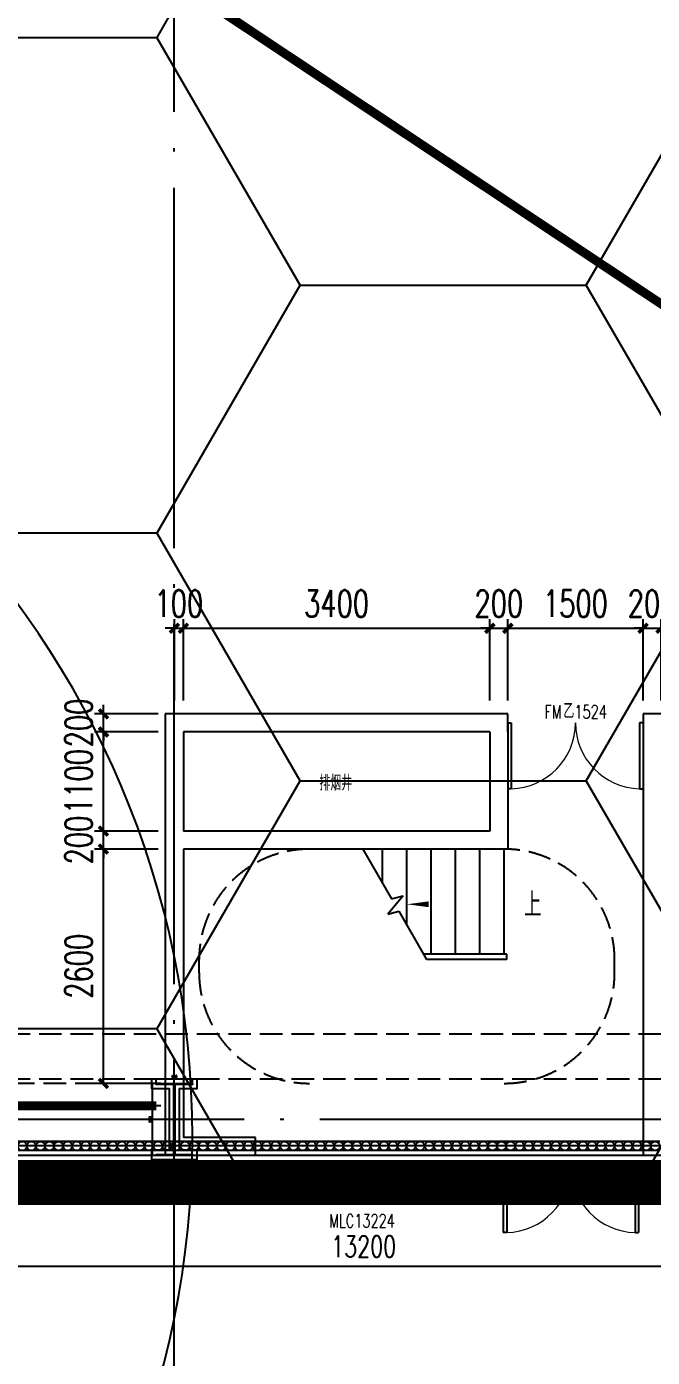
# Model space of a CAD drawing. Extents: x -821772 to -21949, y 506164 to 1049594.
# Drawn here: x -274493 to -267550, y 546279 to 561047 of the extents above; entities that cross this region are included whole.
import ezdxf
from ezdxf.xclip import XClip

# ---------------------------------------------------------------- set-up
doc = ezdxf.new("R2010")
doc.units = 0
doc.header["$LTSCALE"] = 1000
doc.header["$MEASUREMENT"] = 0
doc.header["$XCLIPFRAME"] = 2
for name, pattern in [('10平面20250807_t3$0$CENTER', [2, 1.25, -0.25, 0.25, -0.25]), ('10平面20250807_t3$0$DASH', [0.35, 0.25, -0.1]), ('10平面20250807_t3$0$DOTE', [2.42, 2, -0.2, 0.02, -0.2]), ('ACAD_ISO04W100', [30.5, 24, -3, 0.5, -3]), ('DASH', [0.35, 0.25, -0.1])]:
    doc.linetypes.add(name, pattern=pattern)
doc.layers.get('Defpoints').update_dxf_attribs({"color": 210})
for name, color, linetype, lineweight in [('1-防火分区线', 201, 'DASH', 50), ('10平面20250807_t3$0$柱间支撑', 8, '10平面20250807_t3$0$CENTER', 0), ('s疏散距离', 1, 'ACAD_ISO04W100', 18)]:
    doc.layers.add(name, color=color, linetype=linetype, lineweight=lineweight)
for name, color, linetype in [('10平面20250807_t3$0$A-AXIS-DOTE', 8, '10平面20250807_t3$0$DOTE'), ('10平面20250807_t3$0$A-AXIS-DP', 8, 'Continuous'), ('10平面20250807_t3$0$A-HATCH-2', 8, 'Continuous'), ('10平面20250807_t3$0$A-HRAIL', 8, 'Continuous'), ('10平面20250807_t3$0$A-LIN-V', 8, 'Continuous'), ('10平面20250807_t3$0$A-SFCE', 8, 'Continuous'), ('10平面20250807_t3$0$A-WINDOW', 8, 'Continuous'), ('10平面20250807_t3$0$AS-COLN', 8, 'Continuous'), ('10平面20250807_t3$0$AS-WALL', 8, 'Continuous'), ('10平面20250807_t3$0$AS-结构边线层', 8, 'Continuous'), ('10平面20250807_t3$0$DIM_SYMB', 8, 'Continuous'), ('10平面20250807_t3$0$DOOR_FIRE_TEXT', 8, 'Continuous'), ('10平面20250807_t3$0$PUB_TEXT', 8, 'Continuous'), ('10平面20250807_t3$0$SB_ZF消火栓', 10, 'Continuous'), ('10平面20250807_t3$0$SB_ZF消火栓M', 10, 'Continuous'), ('10平面20250807_t3$0$建-窗', 8, 'Continuous'), ('10平面20250807_t3$0$建-门窗编号', 8, 'Continuous'), ('PUB_HATCH', 8, 'Continuous')]:
    doc.layers.add(name, color=color, linetype=linetype)
doc.layers.add('10平面20250807_t3$0$A-加建区域', color=8, linetype='Continuous', plot=False)
doc.styles.add('10平面20250807_t3$0$_TCH_DIM', font='SIMPLEX', dxfattribs={"bigfont": 'GBCBIG'})
doc.styles.add('10平面20250807_t3$0$_TCH_DIM_T3', font='SIMPLEX', dxfattribs={"width": 0.705882, "bigfont": 'GBCBIG'})
doc.styles.add('10平面20250807_t3$0$_TCH_WINDOW', font='SIMPLEX', dxfattribs={"height": 3.5, "bigfont": 'GBCBIG'})
doc.styles.add('10平面20250807_t3$0$A-WIN-LABEL', font='SIMPLEX', dxfattribs={"bigfont": 'GBCBIG'})
doc.dimstyles.new('10平面20250807_t3$0$_TCH_ARCH&&10', dxfattribs={"dimtxt": 29.75, "dimasz": 10, "dimexe": 10, "dimexo": 10, "dimgap": 12.625, "dimtad": 1, "dimdec": 0, "dimzin": 0, "dimdsep": 46, "dimtxsty": '10平面20250807_t3$0$_TCH_DIM_T3', "dimblk": '10平面20250807_t3$0$_ArchTick', "dimcen": 0.09, "dimclrt": 7, "dimazin": 2, "dimtfac": 1, "dimtdec": 0, "dimtix": 1, "dimtmove": 2, "dimatfit": 3, "dimfxl": 0, "dimtolj": 1, "dimtzin": 0, "dimarcsym": 0})
doc.dimstyles.new('10平面20250807_t3$0$_TCH_ARCH&&100', dxfattribs={"dimtxt": 297.5, "dimasz": 100, "dimexe": 100, "dimexo": 100, "dimgap": 126.25, "dimtad": 1, "dimdec": 0, "dimzin": 0, "dimdsep": 46, "dimtxsty": '10平面20250807_t3$0$_TCH_DIM_T3', "dimblk": '10平面20250807_t3$0$_ArchTick', "dimcen": 0.09, "dimclrt": 7, "dimazin": 2, "dimtfac": 1, "dimtdec": 0, "dimtix": 1, "dimtmove": 2, "dimatfit": 3, "dimfxl": 0, "dimtolj": 1, "dimtzin": 0, "dimarcsym": 0})
doc.dimstyles.new('10平面20250807_t3$0$_TCH_ARCH&&80', dxfattribs={"dimtxt": 238, "dimasz": 80, "dimexe": 80, "dimexo": 80, "dimgap": 101, "dimtad": 1, "dimdec": 0, "dimzin": 0, "dimdsep": 46, "dimtxsty": '10平面20250807_t3$0$_TCH_DIM_T3', "dimblk": '10平面20250807_t3$0$_ArchTick', "dimcen": 0.09, "dimclrt": 7, "dimazin": 2, "dimtfac": 1, "dimtdec": 0, "dimtix": 1, "dimtmove": 2, "dimatfit": 3, "dimfxl": 0, "dimtolj": 1, "dimtzin": 0, "dimarcsym": 0})

# ---------------------------------------------------------------- blocks, each defined once
blk = doc.blocks.new('10平面20250807_t3$0$dote')
at = {"layer": '10平面20250807_t3$0$A-AXIS-DOTE', "ltscale": 2}
for p, q in [((-52117.8, -264080), (-52117.8, -75950)), ((98696.4, -255900), (-97273.6, -255900))]:
    blk.add_line(p, q, dxfattribs=at)
blk = doc.blocks.new('10平面20250807_t3$0$43243')
at = {"layer": '10平面20250807_t3$0$AS-结构边线层'}
blk.add_lwpolyline([(-263994, 621290), (-277514, 621290), (-277514, 621120), (-279354, 621120), (-279354, 620570), (-281454, 620570), (-281454, 621120), (-295987, 621120), (-313454, 567286), (-313454, 548520), (-281454, 548520), (-281454, 549070), (-279354, 549070), (-279354, 548520), (-277514, 548520), (-277514, 548350), (-263994, 548350)], dxfattribs=at)
blk = doc.blocks.new('10平面20250807_t3$0$3243243')
at = {"layer": '10平面20250807_t3$0$A-SFCE', "color": 2, "linetype": '10平面20250807_t3$0$DASH'}
for p, q in [((-273004.2, 549319.9), (-281704.2, 549319.9)), ((-273004.2, 549069.9), (-281704.2, 549069.9))]:
    blk.add_line(p, q, dxfattribs=at)
blk = doc.blocks.new('10平面20250807_t3$0$4324324')
at = {"layer": '10平面20250807_t3$0$A-HATCH-2', "linetype": '10平面20250807_t3$0$DASH'}
for p, q in [((-312854.2, 549870), (-138054.2, 549870)), ((-312854.2, 549370), (-138054.2, 549370))]:
    blk.add_line(p, q, dxfattribs=at)
blk = doc.blocks.new('10平面20250807_t3$0$_ArchTick')
at = {"color": 0, "linetype": 'ByBlock', "const_width": 0.4}
blk.add_lwpolyline([(-0.5, -0.5), (0.5, 0.5)], dxfattribs=at)
blk = doc.blocks.new('*D10492')
at = {"layer": '10平面20250807_t3$0$A-AXIS-DP', "color": 0, "lineweight": -2}
for p, q in [((-165054, 621030), (-165054, 621079)), ((-165054, 621069), (-164654, 621069)), ((-164654, 621030), (-164654, 621079))]:
    blk.add_line(p, q, dxfattribs=at)
at = {"layer": 'Defpoints', "color": 0}
for p in [(-165054, 621020), (-164654, 621069), (-164654, 621020)]:
    blk.add_point(p, dxfattribs=at)
at = {"layer": '10平面20250807_t3$0$A-AXIS-DP', "color": 0, "lineweight": -2, "xscale": 10, "yscale": 10, "zscale": 10, "rotation": 180}
blk.add_blockref('10平面20250807_t3$0$_ArchTick', (-165054, 621069), dxfattribs=at)
at = {"layer": '10平面20250807_t3$0$A-AXIS-DP', "color": 0, "lineweight": -2, "xscale": 10, "yscale": 10, "zscale": 10}
blk.add_blockref('10平面20250807_t3$0$_ArchTick', (-164654, 621069), dxfattribs=at)
at = {"layer": '10平面20250807_t3$0$A-AXIS-DP', "color": 7, "insert": (-164854, 621096), "char_height": 29.8, "attachment_point": 5, "style": '10平面20250807_t3$0$_TCH_DIM_T3'}
blk.add_mtext('\\A1;400', dxfattribs=at)
blk = doc.blocks.new('*D10493')
at = {"layer": '10平面20250807_t3$0$A-AXIS-DP', "color": 0, "lineweight": -2}
for p, q in [((-165064, 621020), (-165105, 621020)), ((-165095, 620220), (-165095, 621020)), ((-165064, 620220), (-165105, 620220))]:
    blk.add_line(p, q, dxfattribs=at)
at = {"layer": 'Defpoints', "color": 0}
for p in [(-165095, 621020), (-165054, 621020), (-165054, 620220)]:
    blk.add_point(p, dxfattribs=at)
at = {"layer": '10平面20250807_t3$0$A-AXIS-DP', "color": 0, "lineweight": -2, "xscale": 10, "yscale": 10, "zscale": 10}
for p, rotation in [((-165095, 621020), 90), ((-165095, 620220), 270)]:
    blk.add_blockref('10平面20250807_t3$0$_ArchTick', p, dxfattribs=dict(at, rotation=rotation))
at = {"layer": '10平面20250807_t3$0$A-AXIS-DP', "color": 7, "insert": (-165123, 620620), "char_height": 29.8, "attachment_point": 5, "rotation": 90, "style": '10平面20250807_t3$0$_TCH_DIM_T3'}
blk.add_mtext('\\A1;800', dxfattribs=at)
blk = doc.blocks.new('10平面20250807_t3$0$$DorLib2D$00000002')
for p, q in [((-0.5, 0), (-0.5, 0.4875)), ((-0.475, 0.4875), (-0.5, 0.4875)), ((-0.475, 0), (-0.475, 0.4875)), ((0.475, 0), (0.475, 0.4875)), ((0.475, 0.4875), (0.5, 0.4875)), ((0.5, 0), (0.5, 0.4875)), ((-0.5, 0), (-0.475, 0)), ((0.5, 0), (0.475, 0))]:
    blk.add_line(p, q)
at = {"lineweight": 13}
for centre, start, end in [((-0.4875, 0), 0, 88.53072), ((0.4875, 0), 91.46928, 180)]:
    blk.add_arc(centre, 0.4875, start, end, dxfattribs=at)
blk = doc.blocks.new('*D11032')
at = {"layer": '10平面20250807_t3$0$A-加建区域', "color": 0, "lineweight": -2}
for p, q in [((-272854, 553570), (-272854, 554470)), ((-272754, 553570), (-272754, 554470)), ((-272854, 554370), (-272954, 554370)), ((-272854, 554370), (-272754, 554370)), ((-272754, 554370), (-272654, 554370))]:
    blk.add_line(p, q, dxfattribs=at)
at = {"layer": 'Defpoints', "color": 0}
for p in [(-272754, 554370), (-272854, 553470), (-272754, 553470)]:
    blk.add_point(p, dxfattribs=at)
at = {"layer": '10平面20250807_t3$0$A-加建区域', "color": 0, "lineweight": -2, "xscale": 100, "yscale": 100, "zscale": 100}
blk.add_blockref('10平面20250807_t3$0$_ArchTick', (-272854, 554370), dxfattribs=at)
at = {"layer": '10平面20250807_t3$0$A-加建区域', "color": 0, "lineweight": -2, "xscale": 100, "yscale": 100, "zscale": 100, "rotation": 180}
blk.add_blockref('10平面20250807_t3$0$_ArchTick', (-272754, 554370), dxfattribs=at)
at = {"layer": '10平面20250807_t3$0$A-加建区域', "color": 7, "insert": (-272804, 554645), "char_height": 297.5, "attachment_point": 5, "style": '10平面20250807_t3$0$_TCH_DIM_T3'}
blk.add_mtext('\\A1;100', dxfattribs=at)
blk = doc.blocks.new('*D11033')
at = {"layer": '10平面20250807_t3$0$A-加建区域', "color": 0, "lineweight": -2}
for p, q in [((-272754, 553570), (-272754, 554470)), ((-269354, 553570), (-269354, 554470)), ((-272754, 554370), (-269354, 554370))]:
    blk.add_line(p, q, dxfattribs=at)
at = {"layer": 'Defpoints', "color": 0}
for p in [(-269354, 554370), (-272754, 553470), (-269354, 553470)]:
    blk.add_point(p, dxfattribs=at)
at = {"layer": '10平面20250807_t3$0$A-加建区域', "color": 0, "lineweight": -2, "xscale": 100, "yscale": 100, "zscale": 100, "rotation": 180}
blk.add_blockref('10平面20250807_t3$0$_ArchTick', (-272754, 554370), dxfattribs=at)
at = {"layer": '10平面20250807_t3$0$A-加建区域', "color": 0, "lineweight": -2, "xscale": 100, "yscale": 100, "zscale": 100}
blk.add_blockref('10平面20250807_t3$0$_ArchTick', (-269354, 554370), dxfattribs=at)
at = {"layer": '10平面20250807_t3$0$A-加建区域', "color": 7, "insert": (-271054, 554645), "char_height": 297.5, "attachment_point": 5, "style": '10平面20250807_t3$0$_TCH_DIM_T3'}
blk.add_mtext('\\A1;3400', dxfattribs=at)
blk = doc.blocks.new('*D11034')
at = {"layer": '10平面20250807_t3$0$A-加建区域', "color": 0, "lineweight": -2}
for p, q in [((-269354, 553570), (-269354, 554470)), ((-269154, 553570), (-269154, 554470)), ((-269354, 554370), (-269454, 554370)), ((-269354, 554370), (-269154, 554370)), ((-269154, 554370), (-269054, 554370))]:
    blk.add_line(p, q, dxfattribs=at)
at = {"layer": 'Defpoints', "color": 0}
for p in [(-269154, 554370), (-269354, 553470), (-269154, 553470)]:
    blk.add_point(p, dxfattribs=at)
at = {"layer": '10平面20250807_t3$0$A-加建区域', "color": 0, "lineweight": -2, "xscale": 100, "yscale": 100, "zscale": 100}
blk.add_blockref('10平面20250807_t3$0$_ArchTick', (-269354, 554370), dxfattribs=at)
at = {"layer": '10平面20250807_t3$0$A-加建区域', "color": 0, "lineweight": -2, "xscale": 100, "yscale": 100, "zscale": 100, "rotation": 180}
blk.add_blockref('10平面20250807_t3$0$_ArchTick', (-269154, 554370), dxfattribs=at)
at = {"layer": '10平面20250807_t3$0$A-加建区域', "color": 7, "insert": (-269254, 554645), "char_height": 297.5, "attachment_point": 5, "style": '10平面20250807_t3$0$_TCH_DIM_T3'}
blk.add_mtext('\\A1;200', dxfattribs=at)
blk = doc.blocks.new('*D11035')
at = {"layer": '10平面20250807_t3$0$A-加建区域', "color": 0, "lineweight": -2}
for p, q in [((-269154, 553570), (-269154, 554470)), ((-267654, 553570), (-267654, 554470)), ((-269154, 554370), (-267654, 554370))]:
    blk.add_line(p, q, dxfattribs=at)
at = {"layer": 'Defpoints', "color": 0}
for p in [(-267654, 554370), (-269154, 553470), (-267654, 553470)]:
    blk.add_point(p, dxfattribs=at)
at = {"layer": '10平面20250807_t3$0$A-加建区域', "color": 0, "lineweight": -2, "xscale": 100, "yscale": 100, "zscale": 100, "rotation": 180}
blk.add_blockref('10平面20250807_t3$0$_ArchTick', (-269154, 554370), dxfattribs=at)
at = {"layer": '10平面20250807_t3$0$A-加建区域', "color": 0, "lineweight": -2, "xscale": 100, "yscale": 100, "zscale": 100}
blk.add_blockref('10平面20250807_t3$0$_ArchTick', (-267654, 554370), dxfattribs=at)
at = {"layer": '10平面20250807_t3$0$A-加建区域', "color": 7, "insert": (-268404, 554645), "char_height": 297.5, "attachment_point": 5, "style": '10平面20250807_t3$0$_TCH_DIM_T3'}
blk.add_mtext('\\A1;1500', dxfattribs=at)
blk = doc.blocks.new('*D11036')
at = {"layer": '10平面20250807_t3$0$A-加建区域', "color": 0, "lineweight": -2}
for p, q in [((-267654, 553570), (-267654, 554470)), ((-267454, 553570), (-267454, 554470)), ((-267654, 554370), (-267754, 554370)), ((-267654, 554370), (-267454, 554370)), ((-267454, 554370), (-267354, 554370))]:
    blk.add_line(p, q, dxfattribs=at)
at = {"layer": 'Defpoints', "color": 0}
for p in [(-267454, 554370), (-267654, 553470), (-267454, 553470)]:
    blk.add_point(p, dxfattribs=at)
at = {"layer": '10平面20250807_t3$0$A-加建区域', "color": 0, "lineweight": -2, "xscale": 100, "yscale": 100, "zscale": 100}
blk.add_blockref('10平面20250807_t3$0$_ArchTick', (-267654, 554370), dxfattribs=at)
at = {"layer": '10平面20250807_t3$0$A-加建区域', "color": 0, "lineweight": -2, "xscale": 100, "yscale": 100, "zscale": 100, "rotation": 180}
blk.add_blockref('10平面20250807_t3$0$_ArchTick', (-267454, 554370), dxfattribs=at)
at = {"layer": '10平面20250807_t3$0$A-加建区域', "color": 7, "insert": (-267554, 554645), "char_height": 297.5, "attachment_point": 5, "style": '10平面20250807_t3$0$_TCH_DIM_T3'}
blk.add_mtext('\\A1;200', dxfattribs=at)
blk = doc.blocks.new('*D11039')
at = {"layer": '10平面20250807_t3$0$A-加建区域', "color": 0, "lineweight": -2}
for p, q in [((-273034, 551920), (-273740, 551920)), ((-273640, 549320), (-273640, 551920)), ((-273034, 549320), (-273740, 549320))]:
    blk.add_line(p, q, dxfattribs=at)
at = {"layer": 'Defpoints', "color": 0}
for p in [(-273640, 551920), (-272934, 551920), (-272934, 549320)]:
    blk.add_point(p, dxfattribs=at)
at = {"layer": '10平面20250807_t3$0$A-加建区域', "color": 0, "lineweight": -2, "xscale": 100, "yscale": 100, "zscale": 100}
for p, rotation in [((-273640, 551920), 90), ((-273640, 549320), 270)]:
    blk.add_blockref('10平面20250807_t3$0$_ArchTick', p, dxfattribs=dict(at, rotation=rotation))
at = {"layer": '10平面20250807_t3$0$A-加建区域', "color": 7, "insert": (-273915, 550620), "char_height": 297.5, "attachment_point": 5, "rotation": 90, "style": '10平面20250807_t3$0$_TCH_DIM_T3'}
blk.add_mtext('\\A1;2600', dxfattribs=at)
blk = doc.blocks.new('*D11040')
at = {"layer": '10平面20250807_t3$0$A-加建区域', "color": 0, "lineweight": -2}
for p, q in [((-273640, 552120), (-273640, 552220)), ((-273034, 552120), (-273740, 552120)), ((-273640, 551920), (-273640, 552120)), ((-273034, 551920), (-273740, 551920)), ((-273640, 551920), (-273640, 551820))]:
    blk.add_line(p, q, dxfattribs=at)
at = {"layer": 'Defpoints', "color": 0}
for p in [(-273640, 552120), (-272934, 552120), (-272934, 551920)]:
    blk.add_point(p, dxfattribs=at)
at = {"layer": '10平面20250807_t3$0$A-加建区域', "color": 0, "lineweight": -2, "xscale": 100, "yscale": 100, "zscale": 100}
for p, rotation in [((-273640, 552120), 270), ((-273640, 551920), 90)]:
    blk.add_blockref('10平面20250807_t3$0$_ArchTick', p, dxfattribs=dict(at, rotation=rotation))
at = {"layer": '10平面20250807_t3$0$A-加建区域', "color": 7, "insert": (-273915, 552020), "char_height": 297.5, "attachment_point": 5, "rotation": 90, "style": '10平面20250807_t3$0$_TCH_DIM_T3'}
blk.add_mtext('\\A1;200', dxfattribs=at)
blk = doc.blocks.new('*D11041')
at = {"layer": '10平面20250807_t3$0$A-加建区域', "color": 0, "lineweight": -2}
for p, q in [((-273034, 553220), (-273740, 553220)), ((-273640, 552120), (-273640, 553220)), ((-273034, 552120), (-273740, 552120))]:
    blk.add_line(p, q, dxfattribs=at)
at = {"layer": 'Defpoints', "color": 0}
for p in [(-273640, 553220), (-272934, 553220), (-272934, 552120)]:
    blk.add_point(p, dxfattribs=at)
at = {"layer": '10平面20250807_t3$0$A-加建区域', "color": 0, "lineweight": -2, "xscale": 100, "yscale": 100, "zscale": 100}
for p, rotation in [((-273640, 553220), 90), ((-273640, 552120), 270)]:
    blk.add_blockref('10平面20250807_t3$0$_ArchTick', p, dxfattribs=dict(at, rotation=rotation))
at = {"layer": '10平面20250807_t3$0$A-加建区域', "color": 7, "insert": (-273915, 552670), "char_height": 297.5, "attachment_point": 5, "rotation": 90, "style": '10平面20250807_t3$0$_TCH_DIM_T3'}
blk.add_mtext('\\A1;1100', dxfattribs=at)
blk = doc.blocks.new('*D11042')
at = {"layer": '10平面20250807_t3$0$A-加建区域', "color": 0, "lineweight": -2}
for p, q in [((-273640, 553420), (-273640, 553520)), ((-273034, 553420), (-273740, 553420)), ((-273640, 553220), (-273640, 553420)), ((-273034, 553220), (-273740, 553220)), ((-273640, 553220), (-273640, 553120))]:
    blk.add_line(p, q, dxfattribs=at)
at = {"layer": 'Defpoints', "color": 0}
for p in [(-273640, 553420), (-272934, 553420), (-272934, 553220)]:
    blk.add_point(p, dxfattribs=at)
at = {"layer": '10平面20250807_t3$0$A-加建区域', "color": 0, "lineweight": -2, "xscale": 100, "yscale": 100, "zscale": 100}
for p, rotation in [((-273640, 553420), 270), ((-273640, 553220), 90)]:
    blk.add_blockref('10平面20250807_t3$0$_ArchTick', p, dxfattribs=dict(at, rotation=rotation))
at = {"layer": '10平面20250807_t3$0$A-加建区域', "color": 7, "insert": (-273915, 553320), "char_height": 297.5, "attachment_point": 5, "rotation": 90, "style": '10平面20250807_t3$0$_TCH_DIM_T3'}
blk.add_mtext('\\A1;200', dxfattribs=at)
blk = doc.blocks.new('10平面20250807_t3$0$23124232432')
at = {"layer": '10平面20250807_t3$0$柱间支撑', "const_width": 100}
blk.add_lwpolyline([(-273054, 549070), (-281654, 549070)], dxfattribs=at)
blk = doc.blocks.new('10平面20250807_t3$0$99平面图例外参$0$$LinePat$圆环')
for points in [[(0, 150), (300, 150)], [(0, 0), (300, 0)], [(0, -150), (300, -150)]]:
    blk.add_lwpolyline(points)
at = {"color": 0}
blk.add_circle((150, 0), 150, dxfattribs=at)
blk = doc.blocks.new('10平面20250807_t3$0$34242343243')
at = {"layer": '10平面20250807_t3$0$A-HRAIL', "xscale": 0.3343290048952741, "yscale": 0.3333333333333333, "zscale": 0.3333333333333333, "rotation": 180.0000000002034}
for p in [(-274490, 548626), (-274390, 548626), (-274289, 548626), (-274189, 548626), (-274089, 548626), (-273988, 548626), (-273888, 548626), (-273788, 548626), (-273687, 548626), (-273587, 548626), (-273487, 548626), (-273387, 548626), (-273286, 548626), (-273186, 548626), (-273086, 548626), (-272985, 548626), (-272885, 548626), (-272785, 548626), (-272684, 548626), (-272584, 548626), (-272484, 548626), (-272384, 548626), (-272283, 548626), (-272183, 548626), (-272083, 548626), (-271982, 548626), (-271882, 548626), (-271782, 548626), (-271681, 548626), (-271581, 548626), (-271481, 548626), (-271381, 548626), (-271280, 548626), (-271180, 548626), (-271080, 548626), (-270979, 548626), (-270879, 548626), (-270779, 548626), (-270678, 548626), (-270578, 548626), (-270478, 548626), (-270378, 548626), (-270277, 548626), (-270177, 548626), (-270077, 548626), (-269976, 548626), (-269876, 548626), (-269776, 548626), (-269676, 548626), (-269575, 548626), (-269475, 548626), (-269375, 548626), (-269274, 548626), (-269174, 548626), (-269074, 548626), (-268973, 548626), (-268873, 548626), (-268773, 548626), (-268673, 548626), (-268572, 548626), (-268472, 548626), (-268372, 548626), (-268271, 548626), (-268171, 548626), (-268071, 548626), (-267970, 548626), (-267870, 548626), (-267770, 548626), (-267670, 548626), (-267569, 548626), (-267469, 548626)]:
    blk.add_blockref('10平面20250807_t3$0$99平面图例外参$0$$LinePat$圆环', p, dxfattribs=at)
blk = doc.blocks.new('10平面20250807_t3$0$A$C5D961328')
at = {"layer": '10平面20250807_t3$0$A-LIN-V', "ltscale": 500}
blk.add_circle((350, 40), 10001, dxfattribs=at)
blk = doc.blocks.new('10平面20250807_t3$0$we42342343234')
at = {"layer": '10平面20250807_t3$0$SB_ZF消火栓M', "xscale": -1}
blk.add_blockref('10平面20250807_t3$0$A$C5D961328', (-282304, 548680), dxfattribs=at)
blk = doc.blocks.new('10平面20250807_t3$0$234243242332')
at = {"layer": '10平面20250807_t3$0$SB_ZF消火栓'}
blk.add_blockref('10平面20250807_t3$0$we42342343234', (0, 0), dxfattribs=at)
blk = doc.blocks.new('*D12119')
at = {"layer": '10平面20250807_t3$0$A-AXIS-DP', "color": 0, "lineweight": -2}
for p, q in [((-277354, 547760), (-277354, 547210)), ((-264154, 547760), (-264154, 547210)), ((-277354, 547290), (-264154, 547290))]:
    blk.add_line(p, q, dxfattribs=at)
at = {"layer": 'Defpoints', "color": 0}
for p in [(-277354, 547840), (-264154, 547840), (-264154, 547290)]:
    blk.add_point(p, dxfattribs=at)
at = {"layer": '10平面20250807_t3$0$A-AXIS-DP', "color": 0, "lineweight": -2, "xscale": 80, "yscale": 80, "zscale": 80, "rotation": 180}
blk.add_blockref('10平面20250807_t3$0$_ArchTick', (-277354, 547290), dxfattribs=at)
at = {"layer": '10平面20250807_t3$0$A-AXIS-DP', "color": 0, "lineweight": -2, "xscale": 80, "yscale": 80, "zscale": 80}
blk.add_blockref('10平面20250807_t3$0$_ArchTick', (-264154, 547290), dxfattribs=at)
at = {"layer": '10平面20250807_t3$0$A-AXIS-DP', "color": 7, "insert": (-270754, 547510), "char_height": 238, "attachment_point": 5, "style": '10平面20250807_t3$0$_TCH_DIM_T3'}
blk.add_mtext('\\A1;13200', dxfattribs=at)
blk = doc.blocks.new('10平面20250807_t3$0$WINDOW2DLIB$DYNSTYLE$00000005')
at = {"color": 0}
for points in [[(-0.5, 0.5), (-0.5, -0.5)], [(-0.5, 0.5), (0.5, 0.5)], [(0.5, -0.5), (0.5, 0.5)], [(0.5, 0.1667), (-0.5, 0.1667)], [(0.5, -0.1667), (-0.5, -0.1667)], [(-0.5, -0.5), (0.5, -0.5)]]:
    blk.add_lwpolyline(points, dxfattribs=at)
blk = doc.blocks.new('10平面20250807_t3$0$w42343243')
at = {"layer": '10平面20250807_t3$0$A-HATCH-2'}
blk.add_lwpolyline([(-165104.2, 621070), (-164604.2, 621070), (-164604.2, 620958), (-164800.2, 620958), (-164800.2, 620282), (-164604.2, 620282), (-164604.2, 620170), (-165104.2, 620170), (-165104.2, 620282), (-164908.2, 620282), (-164908.2, 620958), (-165104.2, 620958)], close=True, dxfattribs=at)
at = {"layer": '10平面20250807_t3$0$AS-COLN', "color": 3}
blk.add_lwpolyline([(-165054.2, 621020), (-164654.2, 621020), (-164654.2, 621008), (-164850.2, 621008), (-164850.2, 620232), (-164654.2, 620232), (-164654.2, 620220), (-165054.2, 620220), (-165054.2, 620232), (-164858.2, 620232), (-164858.2, 621008), (-165054.2, 621008)], close=True, dxfattribs=at)
at = {"layer": '10平面20250807_t3$0$A-AXIS-DP'}
for p1, p2, distance, picture, middle in [((-165054.2, 620220), (-165054.2, 621020), 41.2, '*D10493', (-165122.9, 620620)), ((-165054.2, 621020), (-164654.2, 621020), 48.8, '*D10492', (-164854.2, 621096.2))]:
    dim = blk.add_aligned_dim(p1=p1, p2=p2, distance=distance, dimstyle='10平面20250807_t3$0$_TCH_ARCH&&10', dxfattribs=at)
    dim.commit()
    dim.dimension.update_dxf_attribs({"geometry": picture, "text_midpoint": middle})
blk = doc.blocks.new('10平面20250807_t3$0$42343')
at = {"layer": '10平面20250807_t3$0$A-WINDOW'}
blk.add_blockref('10平面20250807_t3$0$w42343243', (-108000, -71700), dxfattribs=at)
blk = doc.blocks.new('10平面20250807_t3$0$333')
at = {"layer": '10平面20250807_t3$0$A-AXIS-DP', "color": 9, "linetype": '10平面20250807_t3$0$DASH'}
for p, q in [((-272579.2, 550545.1), (-272579.2, 550695.1)), ((-267969.2, 550545.1), (-267969.2, 550695.1))]:
    blk.add_line(p, q, dxfattribs=at)
for points in [[(-271354.2, 551920.1, 0.4142136), (-272579.2, 550695.1)], [(-269194.2, 551920.1, -0.4142136), (-267969.2, 550695.1)], [(-271354.2, 549320.1, -0.4142136), (-272579.2, 550545.1)], [(-269194.2, 549320.1, 0.4142136), (-267969.2, 550545.1)]]:
    blk.add_lwpolyline(points, format="xyb", dxfattribs=at)
at = {"layer": '10平面20250807_t3$0$A-加建区域'}
for p, q in [((-272954.2, 553420), (-272954.2, 552020.1)), ((-269254.2, 553420), (-272954.2, 553420)), ((-269154.2, 553420), (-269254.2, 553420)), ((-269154.2, 553220), (-269154.2, 553420)), ((-267554.2, 553420), (-267654.2, 553420)), ((-267654.2, 553420), (-267654.2, 553220)), ((-263754.2, 553420), (-267554.2, 553420)), ((-272754.2, 553220), (-272754.2, 552120.1)), ((-269354.2, 553220), (-272754.2, 553220)), ((-269354.2, 553220), (-269354.2, 552120.1)), ((-269154.2, 553220), (-269154.2, 551920.1)), ((-267654.2, 553220), (-267654.2, 549220)), ((-272954.2, 552020.1), (-272954.2, 548619.9)), ((-269354.2, 552120.1), (-272754.2, 552120.1)), ((-269154.2, 551920.1), (-272754.2, 551920.1)), ((-272754.2, 551920.1), (-272754.2, 548719.9)), ((-269194.2, 551920.1), (-270762.8, 551920.1)), ((-270762.8, 551920.1), (-270444.1, 551368.1)), ((-270544.2, 551541.4), (-270544.2, 551920.1)), ((-270274.2, 551073.7), (-270274.2, 551920.1)), ((-270004.2, 550755.1), (-270004.2, 551920.1)), ((-269734.2, 550755.1), (-269734.2, 551920.1)), ((-269464.2, 550755.1), (-269464.2, 551920.1)), ((-269194.2, 550755.1), (-269194.2, 551920.1)), ((-270313.7, 551403), (-270486.6, 551197)), ((-270444.1, 551368.1), (-270313.7, 551403)), ((-270486.6, 551197), (-270364.3, 551229.8)), ((-270364.3, 551229.8), (-270055.6, 550695.1)), ((-269164.2, 550755.1), (-270090.2, 550755.1)), ((-269194.2, 550695.1), (-270055.6, 550695.1)), ((-269164.2, 550695.1), (-270055.6, 550695.1)), ((-269164.2, 550695.1), (-269164.2, 550755.1)), ((-267654.2, 549220), (-267654.2, 548519.9)), ((-271954.2, 548719.9), (-272754.2, 548719.9)), ((-271954.2, 548519.9), (-271954.2, 548719.9)), ((-272954.2, 548619.9), (-272954.2, 548519.9)), ((-272754.2, 548519.9), (-272954.2, 548519.9)), ((-271954.2, 548519.9), (-272754.2, 548519.9)), ((-272754.2, 548519.9), (-272754.2, 548519.9)), ((-266654.2, 548519.9), (-267654.2, 548519.9))]:
    blk.add_line(p, q, dxfattribs=at)
at = {"layer": '10平面20250807_t3$0$DIM_SYMB'}
blk.add_lwpolyline([(-269059.2, 551307.6, 0, 0, 0), (-270274.2, 551307.6, 0, 64, 0), (-270034.2, 551307.6, 0, 0, 0)], format="xyseb", dxfattribs=at)
at = {"layer": '10平面20250807_t3$0$A-加建区域', "xscale": 1500, "yscale": 1500, "rotation": 179.9999999990623}
for p, zscale in [((-268404.2, 553320), 200), ((-268454.2, 548396.3), 100)]:
    blk.add_blockref('10平面20250807_t3$0$$DorLib2D$00000002', p, dxfattribs=dict(at, zscale=zscale))
at = {"layer": '10平面20250807_t3$0$DOOR_FIRE_TEXT', "style": '10平面20250807_t3$0$_TCH_WINDOW', "width": 0.705882}
for s, p in [('FM', (-268748.1, 553370)), ('1524', (-268415.2, 553370))]:
    blk.add_text(s, height=148.75, rotation=360, dxfattribs=at).set_placement(p)
at = {"layer": '10平面20250807_t3$0$DOOR_FIRE_TEXT', "style": '10平面20250807_t3$0$_TCH_WINDOW'}
blk.add_text('乙', height=168.8, rotation=360, dxfattribs=at).set_placement((-268538.1, 553370))
blk.add_text('排烟井', height=168.79, dxfattribs=at).set_placement((-271245.2, 552570))
at = {"layer": '10平面20250807_t3$0$PUB_TEXT', "style": '10平面20250807_t3$0$_TCH_DIM'}
blk.add_text('上', height=270.1, dxfattribs=at).set_placement((-268975.2, 551167.6))
at = {"layer": '10平面20250807_t3$0$A-加建区域'}
for p1, p2, distance, picture, middle in [((-272854.2, 553470), (-272754.2, 553470), 900, '*D11032', (-272804.2, 554645)), ((-272754.2, 553470), (-269354.2, 553470), 900, '*D11033', (-271054.2, 554645)), ((-269354.2, 553470), (-269154.2, 553470), 900, '*D11034', (-269254.2, 554645)), ((-269154.2, 553470), (-267654.2, 553470), 900, '*D11035', (-268404.2, 554645)), ((-267654.2, 553470), (-267454.2, 553470), 900, '*D11036', (-267554.2, 554645)), ((-272934.2, 553220), (-272934.2, 553420), 705.8, '*D11042', (-273915, 553320)), ((-272934.2, 552120.1), (-272934.2, 553220), 705.8, '*D11041', (-273915, 552670)), ((-272934.2, 551920.1), (-272934.2, 552120.1), 705.8, '*D11040', (-273915, 552020.1)), ((-272934.2, 549320.1), (-272934.2, 551920.1), 705.8, '*D11039', (-273915, 550620.1))]:
    dim = blk.add_aligned_dim(p1=p1, p2=p2, distance=distance, dimstyle='10平面20250807_t3$0$_TCH_ARCH&&100', dxfattribs=at)
    dim.commit()
    dim.dimension.update_dxf_attribs({"geometry": picture, "text_midpoint": middle})
blk = doc.blocks.new('10平面20250807_t3')
at = {"layer": '10平面20250807_t3$0$A-AXIS-DP'}
for name in ['10平面20250807_t3$0$3243243', '10平面20250807_t3$0$333']:
    blk.add_blockref(name, (0, 0), dxfattribs=at)
at = {"layer": '10平面20250807_t3$0$A-WINDOW'}
for name in ['10平面20250807_t3$0$43243', '10平面20250807_t3$0$42343', '10平面20250807_t3$0$4324324']:
    blk.add_blockref(name, (0, 0), dxfattribs=at)
at = {"layer": '10平面20250807_t3$0$AS-WALL'}
blk.add_blockref('10平面20250807_t3$0$dote', (-220736.4, 804820), dxfattribs=at)
at = {"layer": '10平面20250807_t3$0$DIM_SYMB'}
blk.add_blockref('10平面20250807_t3$0$34242343243', (0, 0), dxfattribs=at)
at = {"layer": '10平面20250807_t3$0$SB_ZF消火栓', "linetype": 'Continuous'}
blk.add_blockref('10平面20250807_t3$0$234243242332', (0, 0), dxfattribs=at)
at = {"layer": '10平面20250807_t3$0$建-窗'}
ref = blk.add_blockref('10平面20250807_t3$0$WINDOW2DLIB$DYNSTYLE$00000005', (-270754.2, 548369.9), dxfattribs=dict(at, xscale=13200, yscale=-300, zscale=300, rotation=179.9999999996995))
ref.add_attrib('A', 'MLC13224', (-271136.7, 547720.6), dxfattribs={"layer": '10平面20250807_t3$0$建-门窗编号', "ltscale": 500, "height": 148.75, "rotation": 360, "style": '10平面20250807_t3$0$A-WIN-LABEL', "width": 0.705882})
at = {"layer": '10平面20250807_t3$0$柱间支撑'}
blk.add_blockref('10平面20250807_t3$0$23124232432', (0, 0), dxfattribs=at)
at = {"layer": '10平面20250807_t3$0$A-AXIS-DP'}
dim = blk.add_aligned_dim(p1=(-277354.2, 547840), p2=(-264154.2, 547840), distance=-550, dimstyle='10平面20250807_t3$0$_TCH_ARCH&&80', dxfattribs=at)
dim.commit()
dim.dimension.update_dxf_attribs({"geometry": '*D12119', "text_midpoint": (-270754.2, 547510)})

msp = doc.modelspace()

# ---------------------------------------------------------------- block references
at = {"ltscale": 100}
ref = msp.add_blockref('10平面20250807_t3', (0, 0), dxfattribs=at)
XClip(ref).set_block_clipping_path([(-386212.6353242097, 506163.79756496), (-21948.7593967821, 884998.2285294847)])

# ---------------------------------------------------------------- next in the draw order: hatches: boundary and pattern name
at = {"layer": 'PUB_HATCH', "ltscale": 5000}
h = msp.add_hatch(dxfattribs=at)
h.set_pattern_fill('HONEY', color=8, scale=2000)
h.set_pattern_definition([(0, (0, 0), (4762.5, 2749.63), [3175, -6350]), (120, (0, 0), (-4762.499, 2749.631), [3175, -6350]), (60, (0, 0), (0.0006, 5499.261), [-6350, 3175])])
h.paths.add_polyline_path([(-252854.2, 548219.9), (-252854.2, 548720), (-254254.2, 548720), (-254254.2, 548219.9), (-313754.2, 548219.9), (-313754.2, 567383.2), (-296221.3, 621420), (-254254.2, 621420), (-254254.2, 620920), (-252854.2, 620920), (-252854.2, 621420), (-200254.2, 621420), (-200254.2, 620920), (-198854.2, 620920), (-198854.2, 621420), (-146254.2, 621420), (-146254.2, 620920), (-144854.2, 620920), (-144854.2, 621420), (-128054.2, 621420), (-128054.2, 548219.9), (-144854.2, 548219.9), (-144854.2, 548720), (-146254.2, 548720), (-146254.2, 548219.9), (-198854.2, 548219.9), (-198854.2, 548720), (-200254.2, 548720), (-200254.2, 548219.9)])

# ---------------------------------------------------------------- next in the draw order: linework, layer by layer
at = {"layer": '1-防火分区线', "color": 1, "linetype": 'DASH', "ltscale": 5, "const_width": 500}
msp.add_lwpolyline([(-146254.2, 548219.9), (-198854.2, 548219.9), (-198854.2, 548720), (-200254.2, 548720), (-200254.2, 548219.9), (-252854.2, 548219.9), (-252854.2, 548720), (-254254.2, 548720), (-254254.2, 548219.9), (-313754.2, 548219.9), (-313754.2, 567383.2), (-296221.3, 621420), (-296221.3, 621420), (-254254.2, 621420), (-254254.2, 620920), (-252854.2, 620920), (-252854.2, 621420), (-200254.2, 621420), (-200254.2, 620920), (-198854.2, 620920), (-198854.2, 621420), (-146254.2, 621420)], dxfattribs=at)
at = {"layer": 's疏散距离', "linetype": 'DASH', "ltscale": 2, "const_width": 100}
msp.add_lwpolyline([(-254454.2, 549319.9), (-307202.2, 584419.9)], dxfattribs=at)

doc.saveas('drawing.dxf')
